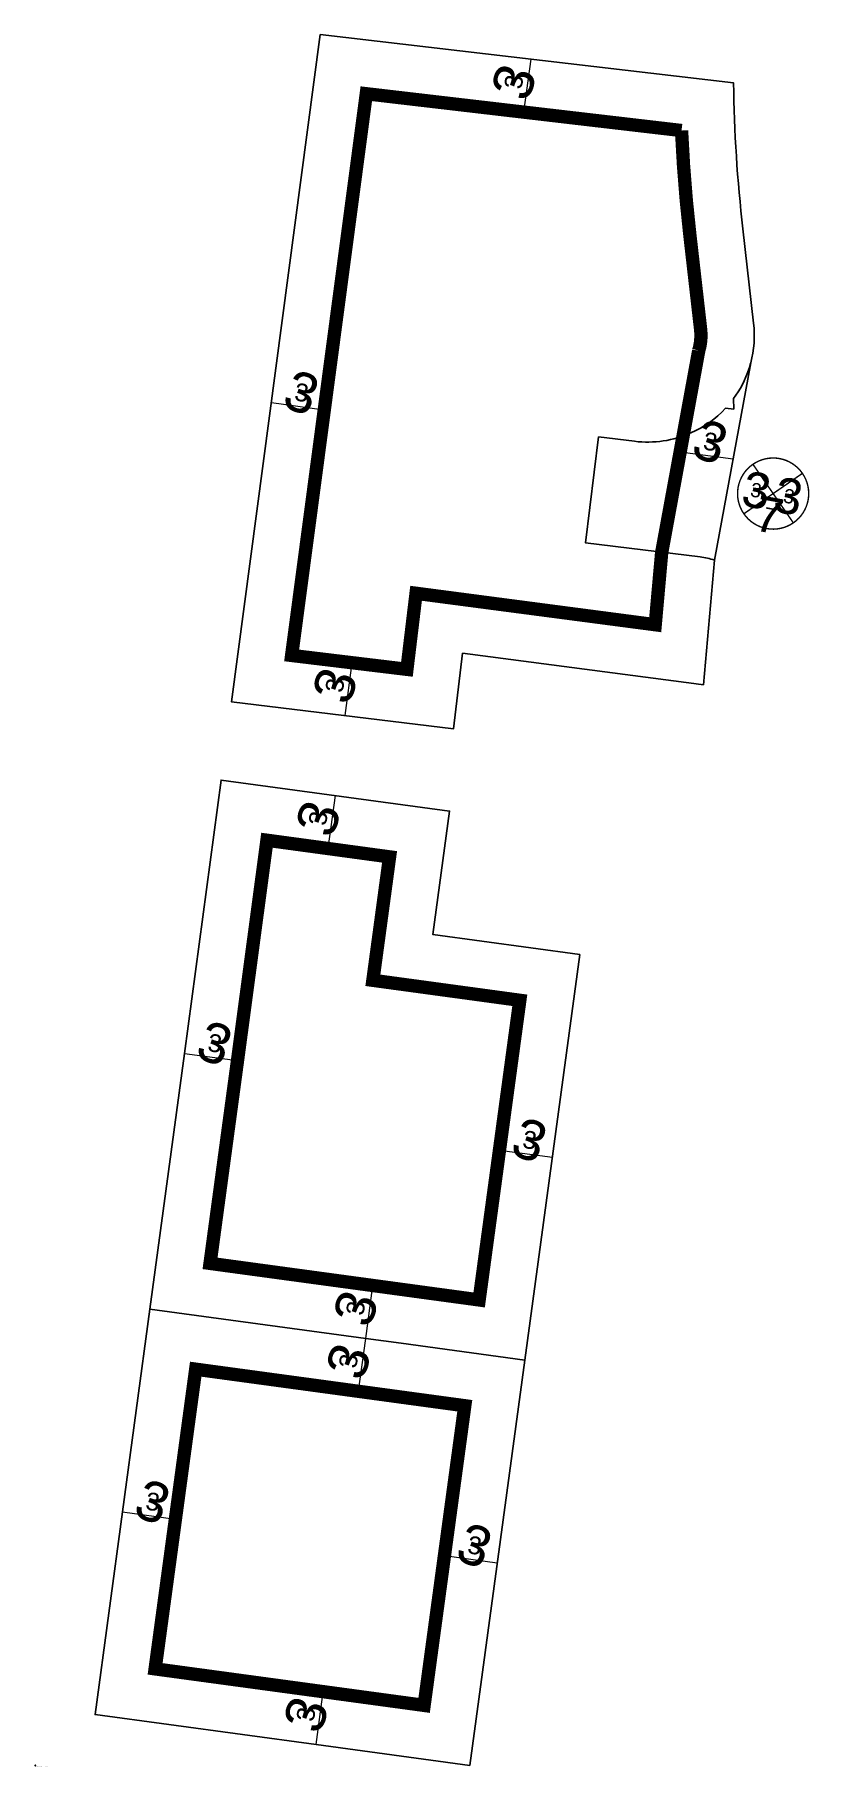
# Model space of a CAD drawing. Header units: millimetres. Extents: x 185809.1 to 185853, y 655535.7 to 655633.1.
import ezdxf
from ezdxf.enums import TextEntityAlignment as Align

# ---------------------------------------------------------------- set-up
doc = ezdxf.new("R2010")
doc.units = ezdxf.units.MM
doc.linetypes.add('KB', pattern=[11, 7, -1.5, 1, -1.5])
doc.layers.add('dim', color=91, linetype='Continuous', lineweight=18)
for name, color, linetype in [('HEB_ENTITY', 130, 'Continuous'), ('likb', 242, 'KB'), ('pbitul', 14, 'Continuous'), ('pspecial', 7, 'Continuous'), ('srozeta', 7, 'Continuous'), ('VER', 1, 'Continuous')]:
    doc.layers.add(name, color=color, linetype=linetype)
doc.styles.add('iso', font='iso.shx')
doc.styles.add('MAVAT_ADP_STYLE', font='arial.ttf')
doc.styles.add('mvt-nos', font='mvt-nos.shx')

# ---------------------------------------------------------------- blocks, each defined once
blk = doc.blocks.new('dim')
at = {"style": 'MAVAT_ADP_STYLE'}
blk.add_attdef('NUMBER', text='', height=2, dxfattribs=at).set_placement((0, 0), align=Align.MIDDLE_CENTER)
blk = doc.blocks.new('rozeta')
at = {"layer": 'srozeta', "const_width": 0.25}
blk.add_lwpolyline([(6.25, 0, 1), (-6.25, 0, 1)], format="xyb", close=True, dxfattribs=at)
for points in [[(4.42, -4.42), (-4.42, 4.42)], [(4.42, 4.42), (-4.42, -4.42)]]:
    blk.add_lwpolyline(points, dxfattribs=at)
at = {"layer": 'srozeta', "style": 'mvt-nos'}
blk.add_attdef('ROADNO', text='', height=2.5, dxfattribs=at).set_placement((-0.01, 4.02), align=Align.MIDDLE)
blk.add_attdef('KBL', text='', height=2.5, dxfattribs=at).set_placement((-2.13, 0.04), align=Align.MIDDLE_RIGHT)
blk.add_attdef('KBR', text='', height=2.5, dxfattribs=at).set_placement((1.91, 0.04), align=Align.MIDDLE_LEFT)
blk.add_attdef('WIDTH', text='', height=2.5, dxfattribs=at).set_placement((-0.01, -5.06), align=Align.CENTER)
blk = doc.blocks.new('HEB_ENTITY')
at = {"style": 'MAVAT_ADP_STYLE'}
for tag in ['BLKNAME', 'PROMPT', 'BLKNUM', 'HEIGHT', 'XBASE', 'YBASE', 'WIDTH', 'TAG', 'VAL']:
    blk.add_attdef(tag, text='', height=2, dxfattribs=at).set_placement((0, 0), align=Align.MIDDLE_CENTER)
blk = doc.blocks.new('VER')
for points in [[(-1.5, 1, 0.2, 0.2, 0), (1.5, 1, 0.2, 0.2, 0), (1.5, 1, 0.2, 0.2, 0)], [(0, 1, 0.2, 0.2, 0), (0, 0, 0.2, 0.2, 0), (0, -1.5, 0.2, 0.2, 0)]]:
    blk.add_lwpolyline(points, format="xyseb")
blk.add_circle((0, 0), 2)
at = {"style": 'MAVAT_ADP_STYLE'}
blk.add_attdef('VER_NO', (-4, -5), '', height=2, dxfattribs=at)

msp = doc.modelspace()

# ---------------------------------------------------------------- linework, layer by layer
at = {"layer": 'dim'}
for points in [[(185836.636, 655628.713), (185837.04, 655631.685)], [(185822.44, 655612.381), (185825.413, 655611.977)], [(185845.421, 655609.62), (185848.393, 655609.216)], [(185826.579, 655594.789), (185826.983, 655597.761)], [(185825.637, 655587.317), (185826.04, 655590.29)], [(185817.562, 655575.804), (185820.534, 655575.4)], [(185835.262, 655570.365), (185838.235, 655569.961)], [(185827.745, 655559.781), (185828.148, 655562.754)], [(185827.341, 655556.806), (185827.744, 655559.779)], [(185814.071, 655550.032), (185817.043, 655549.628)], [(185832.168, 655547.574), (185835.141, 655547.17)], [(185824.952, 655536.949), (185825.356, 655539.922)]]:
    msp.add_lwpolyline(points, dxfattribs=at)
at = {"layer": 'likb', "const_width": 0.75, "flags": 128}
msp.add_lwpolyline([(185846.463, 655615.3, 0.10169), (185846.57, 655616.503), (185845.965, 655621.807, -0.017333), (185845.498, 655627.678), (185827.775, 655629.747), (185823.577, 655598.172), (185830.058, 655597.391), (185830.573, 655601.666), (185844.018, 655599.899), (185844.379, 655603.941)], format="xyb", close=True, dxfattribs=at)
for points in [[(185836.405, 655578.787), (185828.144, 655579.911), (185829.083, 655586.849), (185822.19, 655587.784), (185820.534, 655575.4), (185818.99, 655563.998), (185828.148, 655562.754), (185830.145, 655562.483), (185834.119, 655561.943)], [(185833.311, 655555.995), (185829.338, 655556.535), (185827.341, 655556.806), (185818.184, 655558.05), (185815.902, 655541.205), (185825.356, 655539.922), (185831.025, 655539.152)]]:
    msp.add_lwpolyline(points, close=True, dxfattribs=at)
at = {"layer": 'pbitul'}
msp.add_lwpolyline([(185849.389, 655614.623, -0.01528), (185849.284, 655614.272, -0.07854), (185848.423, 655612.608), (185848.43, 655612.02), (185847.971, 655612.064, -0.100479), (185846.025, 655610.681, -0.136034), (185842.854, 655610.209), (185840.83, 655610.46), (185840.09, 655604.51), (185846.539, 655603.711, -0.034789), (185847.354, 655603.536)], format="xyb", close=True, dxfattribs=at)
at = {"layer": 'pspecial'}
msp.add_lwpolyline([(185849.389, 655614.623, 0.093531), (185849.551, 655616.843), (185848.946, 655622.147, -0.025099), (185848.42, 655630.357), (185825.19, 655633.069), (185820.203, 655595.557), (185832.677, 655594.054), (185833.189, 655598.296), (185846.186, 655596.589), (185846.317, 655596.576), (185846.728, 655596.523), (185847.354, 655603.536)], format="xyb", close=True, dxfattribs=at)
for points in [[(185839.781, 655581.355), (185831.519, 655582.479), (185832.459, 655589.419), (185819.615, 655591.161), (185817.561, 655575.8), (185815.614, 655561.429), (185827.744, 655559.781), (185829.742, 655559.51), (185836.688, 655558.566)], [(185836.688, 655558.564), (185829.742, 655559.508), (185827.744, 655559.779), (185815.614, 655561.427), (185812.527, 655538.636), (185824.952, 655536.949), (185833.594, 655535.776)]]:
    msp.add_lwpolyline(points, close=True, dxfattribs=at)

# ---------------------------------------------------------------- block references
at = {"layer": 'dim'}
ref = msp.add_blockref('dim', (185836.066, 655630.418), dxfattribs=dict(at, xscale=0.1, yscale=0.1, zscale=0.1, rotation=70.39839209807548))
ref.add_attrib('NUMBER', '3', dxfattribs={"layer": '0', "height": 1, "rotation": 82.46506, "style": 'MAVAT_ADP_STYLE'}).set_placement((185836.065, 655630.417), align=Align.MIDDLE_CENTER)
ref = msp.add_blockref('dim', (185824.145, 655612.951), dxfattribs=dict(at, xscale=0.1, yscale=0.1, zscale=0.1, rotation=340.3863371275027))
ref.add_attrib('NUMBER', '3', dxfattribs={"layer": '0', "height": 1, "rotation": 352.25653, "style": 'MAVAT_ADP_STYLE'}).set_placement((185824.144, 655612.952), align=Align.MIDDLE_CENTER)
ref = msp.add_blockref('dim', (185847.126, 655610.19), dxfattribs=dict(at, xscale=0.1, yscale=0.1, zscale=0.1, rotation=340.3863371275027))
ref.add_attrib('NUMBER', '3', dxfattribs={"layer": '0', "height": 1, "rotation": 352.25653, "style": 'MAVAT_ADP_STYLE'}).set_placement((185847.125, 655610.191), align=Align.MIDDLE_CENTER)
ref = msp.add_blockref('dim', (185826.009, 655596.494), dxfattribs=dict(at, xscale=0.1, yscale=0.1, zscale=0.1, rotation=70.39839209807548))
ref.add_attrib('NUMBER', '3', dxfattribs={"layer": '0', "height": 1, "rotation": 82.26858, "style": 'MAVAT_ADP_STYLE'}).set_placement((185826.008, 655596.493), align=Align.MIDDLE_CENTER)
ref = msp.add_blockref('dim', (185825.067, 655589.022), dxfattribs=dict(at, xscale=0.1, yscale=0.1, zscale=0.1, rotation=70.39839209807548))
ref.add_attrib('NUMBER', '3', dxfattribs={"layer": '0', "height": 1, "rotation": 82.26858, "style": 'MAVAT_ADP_STYLE'}).set_placement((185825.065, 655589.021), align=Align.MIDDLE_CENTER)
ref = msp.add_blockref('dim', (185819.267, 655576.373), dxfattribs=dict(at, xscale=0.1, yscale=0.1, zscale=0.1, rotation=340.3863371275027))
ref.add_attrib('NUMBER', '3', dxfattribs={"layer": '0', "height": 1, "rotation": 352.38435, "style": 'MAVAT_ADP_STYLE'}).set_placement((185819.266, 655576.375), align=Align.MIDDLE_CENTER)
ref = msp.add_blockref('dim', (185836.967, 655570.934), dxfattribs=dict(at, xscale=0.1, yscale=0.1, zscale=0.1, rotation=340.3863371275027))
ref.add_attrib('NUMBER', '3', dxfattribs={"layer": '0', "height": 1, "rotation": 352.27002, "style": 'MAVAT_ADP_STYLE'}).set_placement((185836.966, 655570.936), align=Align.MIDDLE_CENTER)
ref = msp.add_blockref('dim', (185827.175, 655561.486), dxfattribs=dict(at, xscale=0.1, yscale=0.1, zscale=0.1, rotation=70.39839209807548))
ref.add_attrib('NUMBER', '3', dxfattribs={"layer": '0', "height": 1, "rotation": 82.26137, "style": 'MAVAT_ADP_STYLE'}).set_placement((185827.173, 655561.485), align=Align.MIDDLE_CENTER)
ref = msp.add_blockref('dim', (185826.771, 655558.511), dxfattribs=dict(at, xscale=0.1, yscale=0.1, zscale=0.1, rotation=70.39839209807548))
ref.add_attrib('NUMBER', '3', dxfattribs={"layer": '0', "height": 1, "rotation": 82.26371, "style": 'MAVAT_ADP_STYLE'}).set_placement((185826.769, 655558.51), align=Align.MIDDLE_CENTER)
ref = msp.add_blockref('dim', (185815.776, 655550.601), dxfattribs=dict(at, xscale=0.1, yscale=0.1, zscale=0.1, rotation=340.3863371275027))
ref.add_attrib('NUMBER', '3', dxfattribs={"layer": '0', "height": 1, "rotation": 352.26615, "style": 'MAVAT_ADP_STYLE'}).set_placement((185815.775, 655550.603), align=Align.MIDDLE_CENTER)
ref = msp.add_blockref('dim', (185833.874, 655548.143), dxfattribs=dict(at, xscale=0.1, yscale=0.1, zscale=0.1, rotation=340.3863371275027))
ref.add_attrib('NUMBER', '3', dxfattribs={"layer": '0', "height": 1, "rotation": 352.25653, "style": 'MAVAT_ADP_STYLE'}).set_placement((185833.873, 655548.145), align=Align.MIDDLE_CENTER)
ref = msp.add_blockref('dim', (185824.382, 655538.654), dxfattribs=dict(at, xscale=0.1, yscale=0.1, zscale=0.1, rotation=70.39839209807548))
ref.add_attrib('NUMBER', '3', dxfattribs={"layer": '0', "height": 1, "rotation": 82.26858, "style": 'MAVAT_ADP_STYLE'}).set_placement((185824.381, 655538.653), align=Align.MIDDLE_CENTER)
at = {"layer": 'HEB_ENTITY'}
ref = msp.add_blockref('HEB_ENTITY', (185836.065, 655630.417), dxfattribs=dict(at, xscale=0.1, yscale=0.1, zscale=0.1, rotation=70.39839209807548))
ref.add_attrib('VAL', '3', dxfattribs={"layer": '0', "height": 2.25, "rotation": 70.39839, "style": 'MAVAT_ADP_STYLE'}).set_placement((185836.065, 655630.417), align=Align.MIDDLE_CENTER)
ref = msp.add_blockref('HEB_ENTITY', (185824.144, 655612.952), dxfattribs=dict(at, xscale=0.1, yscale=0.1, zscale=0.1, rotation=340.3863371275027))
ref.add_attrib('VAL', '3', dxfattribs={"layer": '0', "height": 2.25, "rotation": 340.38634, "style": 'MAVAT_ADP_STYLE'}).set_placement((185824.144, 655612.952), align=Align.MIDDLE_CENTER)
ref = msp.add_blockref('HEB_ENTITY', (185847.125, 655610.191), dxfattribs=dict(at, xscale=0.1, yscale=0.1, zscale=0.1, rotation=340.3863371275027))
ref.add_attrib('VAL', '3', dxfattribs={"layer": '0', "height": 2.25, "rotation": 340.38634, "style": 'MAVAT_ADP_STYLE'}).set_placement((185847.125, 655610.191), align=Align.MIDDLE_CENTER)
ref = msp.add_blockref('HEB_ENTITY', (185849.717, 655607.456), dxfattribs=dict(at, xscale=0.1, yscale=0.1, zscale=0.1, rotation=349.6020357599885))
ref.add_attrib('VAL', '3', dxfattribs={"layer": '0', "height": 2, "rotation": 349.60204, "style": 'MAVAT_ADP_STYLE'}).set_placement((185849.717, 655607.456), align=Align.MIDDLE_CENTER)
ref = msp.add_blockref('HEB_ENTITY', (185851.511, 655607.126), dxfattribs=dict(at, xscale=0.1, yscale=0.1, zscale=0.1, rotation=349.6020357599885))
ref.add_attrib('VAL', '3', dxfattribs={"layer": '0', "height": 2, "rotation": 349.60204, "style": 'MAVAT_ADP_STYLE'}).set_placement((185851.511, 655607.126), align=Align.MIDDLE_CENTER)
ref = msp.add_blockref('HEB_ENTITY', (185850.423, 655606.072), dxfattribs=dict(at, xscale=0.1, yscale=0.1, zscale=0.1, rotation=349.6020357599885))
ref.add_attrib('VAL', '7', dxfattribs={"layer": '0', "height": 2, "rotation": 349.60204, "style": 'MAVAT_ADP_STYLE'}).set_placement((185850.423, 655606.072), align=Align.MIDDLE_CENTER)
ref = msp.add_blockref('HEB_ENTITY', (185826.008, 655596.493), dxfattribs=dict(at, xscale=0.1, yscale=0.1, zscale=0.1, rotation=70.39839209807548))
ref.add_attrib('VAL', '3', dxfattribs={"layer": '0', "height": 2.25, "rotation": 70.39839, "style": 'MAVAT_ADP_STYLE'}).set_placement((185826.008, 655596.493), align=Align.MIDDLE_CENTER)
ref = msp.add_blockref('HEB_ENTITY', (185825.065, 655589.021), dxfattribs=dict(at, xscale=0.1, yscale=0.1, zscale=0.1, rotation=70.39839209807548))
ref.add_attrib('VAL', '3', dxfattribs={"layer": '0', "height": 2.25, "rotation": 70.39839, "style": 'MAVAT_ADP_STYLE'}).set_placement((185825.065, 655589.021), align=Align.MIDDLE_CENTER)
ref = msp.add_blockref('HEB_ENTITY', (185819.266, 655576.375), dxfattribs=dict(at, xscale=0.1, yscale=0.1, zscale=0.1, rotation=340.3863371275027))
ref.add_attrib('VAL', '3', dxfattribs={"layer": '0', "height": 2.25, "rotation": 340.38634, "style": 'MAVAT_ADP_STYLE'}).set_placement((185819.266, 655576.375), align=Align.MIDDLE_CENTER)
ref = msp.add_blockref('HEB_ENTITY', (185836.966, 655570.936), dxfattribs=dict(at, xscale=0.1, yscale=0.1, zscale=0.1, rotation=340.3863371275027))
ref.add_attrib('VAL', '3', dxfattribs={"layer": '0', "height": 2.25, "rotation": 340.38634, "style": 'MAVAT_ADP_STYLE'}).set_placement((185836.966, 655570.936), align=Align.MIDDLE_CENTER)
ref = msp.add_blockref('HEB_ENTITY', (185827.173, 655561.485), dxfattribs=dict(at, xscale=0.1, yscale=0.1, zscale=0.1, rotation=70.39839209807548))
ref.add_attrib('VAL', '3', dxfattribs={"layer": '0', "height": 2.25, "rotation": 70.39839, "style": 'MAVAT_ADP_STYLE'}).set_placement((185827.173, 655561.485), align=Align.MIDDLE_CENTER)
ref = msp.add_blockref('HEB_ENTITY', (185826.769, 655558.51), dxfattribs=dict(at, xscale=0.1, yscale=0.1, zscale=0.1, rotation=70.39839209807548))
ref.add_attrib('VAL', '3', dxfattribs={"layer": '0', "height": 2.25, "rotation": 70.39839, "style": 'MAVAT_ADP_STYLE'}).set_placement((185826.769, 655558.51), align=Align.MIDDLE_CENTER)
ref = msp.add_blockref('HEB_ENTITY', (185815.775, 655550.603), dxfattribs=dict(at, xscale=0.1, yscale=0.1, zscale=0.1, rotation=340.3863371275027))
ref.add_attrib('VAL', '3', dxfattribs={"layer": '0', "height": 2.25, "rotation": 340.38634, "style": 'MAVAT_ADP_STYLE'}).set_placement((185815.775, 655550.603), align=Align.MIDDLE_CENTER)
ref = msp.add_blockref('HEB_ENTITY', (185833.873, 655548.145), dxfattribs=dict(at, xscale=0.1, yscale=0.1, zscale=0.1, rotation=340.3863371275027))
ref.add_attrib('VAL', '3', dxfattribs={"layer": '0', "height": 2.25, "rotation": 340.38634, "style": 'MAVAT_ADP_STYLE'}).set_placement((185833.873, 655548.145), align=Align.MIDDLE_CENTER)
ref = msp.add_blockref('HEB_ENTITY', (185824.381, 655538.653), dxfattribs=dict(at, xscale=0.1, yscale=0.1, zscale=0.1, rotation=70.39839209807548))
ref.add_attrib('VAL', '3', dxfattribs={"layer": '0', "height": 2.25, "rotation": 70.39839, "style": 'MAVAT_ADP_STYLE'}).set_placement((185824.381, 655538.653), align=Align.MIDDLE_CENTER)
at = {"layer": 'srozeta'}
ref = msp.add_blockref('rozeta', (185850.647, 655607.271), dxfattribs=dict(at, xscale=0.3200000000000001, yscale=0.3200000000000001, zscale=0.3200000000000001, rotation=349.6020357597915))
ref.add_attrib('KBR', '3', dxfattribs={"height": 0.8, "rotation": 349.60204, "style": 'mvt-nos'}).set_placement((185851.249, 655607.174), align=Align.MIDDLE_LEFT)
ref.add_attrib('KBL', '3', dxfattribs={"height": 0.8, "rotation": 349.60204, "style": 'mvt-nos'}).set_placement((185849.979, 655607.407), align=Align.MIDDLE_RIGHT)
ref.add_attrib('WIDTH', '7', dxfattribs={"height": 0.8, "rotation": 349.60204, "style": 'mvt-nos'}).set_placement((185850.351, 655605.678), align=Align.CENTER)
at = {"layer": 'VER'}
ref = msp.add_blockref('VER', (185809.167, 655535.776), dxfattribs=dict(at, xscale=0.01, yscale=0.01, zscale=0.01))
ref.add_attrib('VER_NO', '2.17.7400.15988_05-04-2020_08-52-57; 10-04-2024_12-43-24', (185809.127, 655535.726), dxfattribs={"layer": '0', "height": 0.02, "style": 'iso'})

doc.saveas('drawing.dxf')
